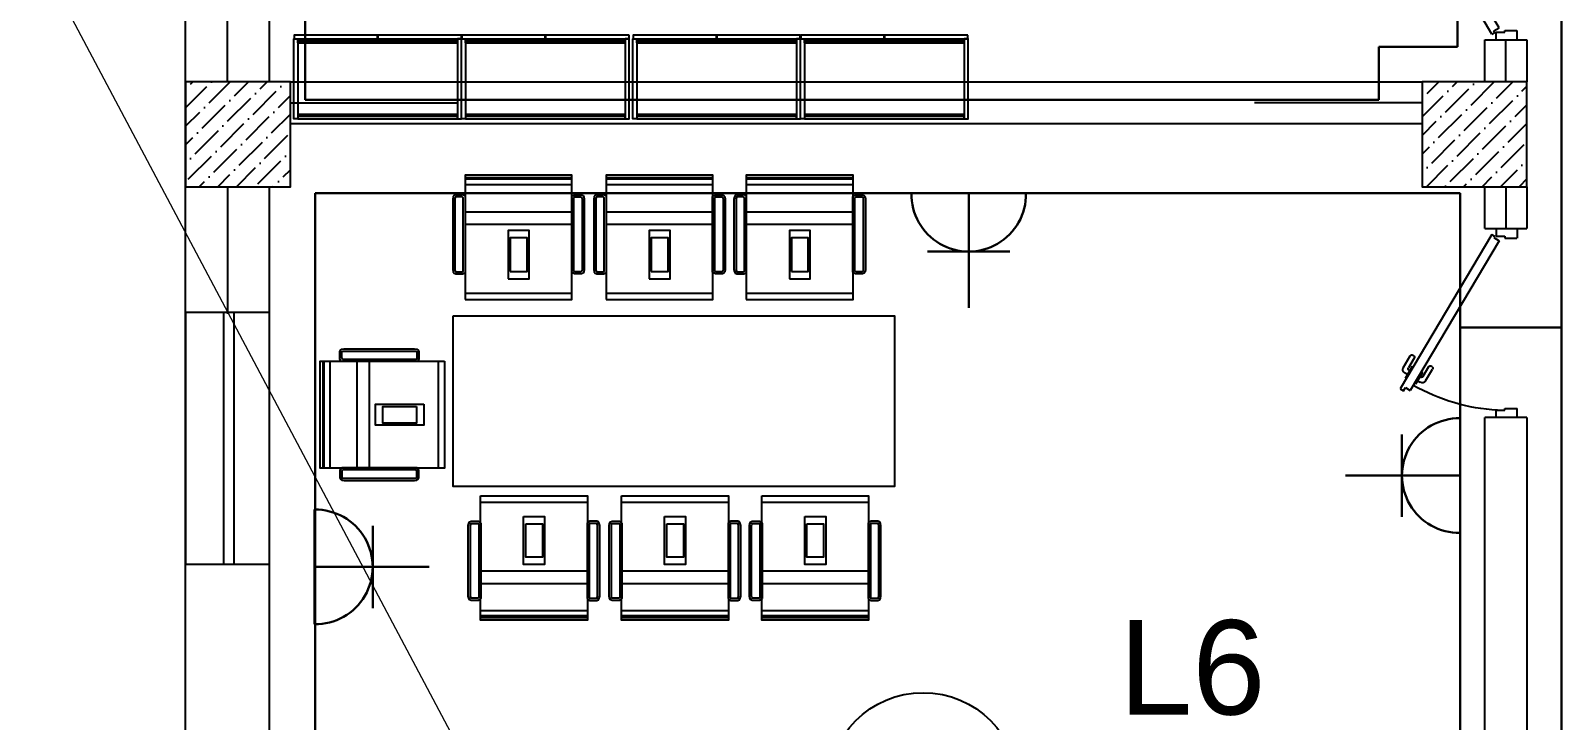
# Model space of a CAD drawing. Header units: millimetres. Extents: x 42452 to 2852333, y -419346 to 834876.
# Drawn here: x 2606287 to 2613591, y 449104 to 452392 of the extents above; entities that cross this region are included whole.
import ezdxf

# ---------------------------------------------------------------- set-up
doc = ezdxf.new("R2010")
doc.units = ezdxf.units.MM
doc.layers.add('0_Ном._пера__9', color=253, linetype='Continuous', lineweight=18, true_color=0xaaaaaa)
doc.layers.add('V_PARETI', color=250, linetype='Continuous', lineweight=9, true_color=0x393939)
for name, color, linetype, lineweight in [('memar', 7, 'Continuous', 25), ('ДВЕРИ', 7, 'Continuous', 5), ('надписи', 5, 'Continuous', 30), ('Розетки10А', 94, 'Continuous', 30), ('Соедин_роз', 94, 'Continuous', 30)]:
    doc.layers.add(name, color=color, linetype=linetype, lineweight=lineweight)
doc.styles.add('Arial', font='arial.ttf', dxfattribs={"height": 200})

# ---------------------------------------------------------------- blocks, each defined once
blk = doc.blocks.new('qapi 700')
at = {"layer": 'ДВЕРИ', "color": 251, "lineweight": 25, "true_color": 0x636466}
for p, q in [((1281619.6, 90085.8), (1281659.2, 90085.8)), ((1281651.3, 89997.1), (1281651.3, 90033.9)), ((1281651.3, 90033.9), (1281659.2, 90033.9)), ((1281659.2, 90033.9), (1281659.2, 90085.8)), ((1282419.6, 90085.8), (1282379.9, 90085.8)), ((1282379.9, 90033.9), (1282379.9, 90085.2)), ((1282387.8, 90033.9), (1282379.9, 90033.9)), ((1282387.8, 89997.1), (1282387.8, 90033.9)), ((1281619.6, 89997.1), (1281651.3, 89997.1)), ((1282368.3, 90009.8), (1281734.7, 89633.4)), ((1282395.4, 89979.8), (1281741.3, 89591.2)), ((1282381.6, 89987.4), (1282368.3, 90009.8)), ((1282388.4, 89991.5), (1282381.6, 89987.4)), ((1282419.6, 89997.1), (1282387.8, 89997.1)), ((1282419.6, 89997.1), (1282387.8, 89997.1)), ((1282395.4, 89979.8), (1282388.4, 89991.5)), ((1281775.1, 89697.9), (1281825.6, 89727.9)), ((1281835.3, 89711.6), (1281794.3, 89687.2)), ((1281836.4, 89725.1), (1281838, 89722.4)), ((1281811.6, 89685.5), (1281761.9, 89655.9)), ((1281761.9, 89655.9), (1281764.7, 89651.2)), ((1281776.4, 89664.6), (1281769.5, 89676.2)), ((1281787.4, 89612.9), (1281837.2, 89642.5)), ((1281791.5, 89676.3), (1281792.8, 89674.3)), ((1281814.4, 89680.8), (1281811.6, 89685.5)), ((1281871.8, 89650.1), (1281830.8, 89625.8)), ((1281837.2, 89642.5), (1281834.8, 89646.5)), ((1281884.3, 89644.7), (1281882.7, 89647.4)), ((1281733.2, 89604.8), (1281746.9, 89612.9)), ((1281741.3, 89591.2), (1281733.2, 89604.8)), ((1281746.9, 89612.9), (1281734.7, 89633.4)), ((1281785, 89616.9), (1281787.4, 89612.9)), ((1281802, 89621.6), (1281809.2, 89609.3)), ((1281819.9, 89628.6), (1281818.3, 89631.3)), ((1281831, 89603.8), (1281881.5, 89633.8))]:
    blk.add_line(p, q, dxfattribs=at)
for centre, radius, start, end in [((1282471.1, 90051.9), 821.4, 183.40765, 209.57059), ((1281829.6, 89721.1), 7.94, 30.71329, 120.71329), ((1281831.2, 89718.4), 7.94, 300.71329, 30.71329), ((1281783.2, 89684.3), 15.9, 120.71329, 210.71329), ((1281798.4, 89680.4), 7.94, 120.71329, 210.71329), ((1281875.8, 89643.3), 7.94, 30.71329, 120.71329), ((1281877.4, 89640.6), 7.94, 300.71329, 30.71329), ((1281822.9, 89617.4), 15.9, 210.71329, 300.71329), ((1281826.8, 89632.6), 7.94, 210.71329, 300.71329)]:
    blk.add_arc(centre, radius, start, end, dxfattribs=at)
blk = doc.blocks.new('розетки10А')
at = {"layer": 'Розетки10А'}
for p, q in [((0, 0), (0, 649.9)), ((-233.2, 330.4), (233.2, 330.4)), ((-325, 0), (325, 0))]:
    blk.add_line(p, q, dxfattribs=at)
blk.add_arc((0, 5.3), 325, 359.06035, 180.93965, dxfattribs=at)

msp = doc.modelspace()

# ---------------------------------------------------------------- hatches: boundary and pattern name
at = {"layer": 'memar', "lineweight": 25}
h = msp.add_hatch(dxfattribs=at)
h.set_pattern_fill('ANSI36', color=256, scale=500)
h.set_pattern_definition([(45, (920787.99, 2908548.065), (33.1456304, 121.533978), [156.25, -31.25, 0, -31.25])])
h.paths.add_polyline_path([(2607026.14, 452147.9843), (2607026.14, 451647.9843), (2607526.14, 451647.9843), (2607526.14, 452147.9843)])
h = msp.add_hatch(dxfattribs=at)
h.set_pattern_fill('ANSI36', color=256, scale=500)
h.set_pattern_definition([(45, (914887.99, 2908548.065), (33.1456304, 121.533978), [156.25, -31.25, 0, -31.25])])
h.paths.add_polyline_path([(2612926.13986, 452147.9843), (2612926.13986, 451647.9843), (2613426.13986, 451647.9843), (2613426.13986, 452147.9843)])

# ---------------------------------------------------------------- linework, layer by layer
at = {"layer": '0_Ном._пера__9', "linetype": 'Continuous', "lineweight": 25}
for p, q in [((2608359.85051, 451691.15909, 399.18428), (2608869.85051, 451691.15909, 399.18428)), ((2608869.85051, 451683.57511, 399.18428), (2608359.85051, 451683.57511, 399.18428)), ((2609032.51326, 451691.15909, 399.18428), (2609542.51326, 451691.15909, 399.18428)), ((2609542.51326, 451683.57511, 399.18428), (2609032.51326, 451683.57511, 399.18428)), ((2609701.313, 451691.15909, 399.18428), (2610211.313, 451691.15909, 399.18428)), ((2610211.313, 451683.57511, 399.18428), (2609701.313, 451683.57511, 399.18428)), ((2608359.85051, 451657.7806, 399.18428), (2608869.85051, 451657.7806, 399.18428)), ((2609032.51326, 451657.7806, 399.18428), (2609542.51326, 451657.7806, 399.18428)), ((2609701.313, 451657.7806, 399.18428), (2610211.313, 451657.7806, 399.18428)), ((2608359.85051, 451528.81127, 399.18428), (2608869.85051, 451528.81127, 399.18428)), ((2608359.85051, 451468.84782, 399.18428), (2608869.85051, 451468.84782, 399.18428)), ((2609032.51326, 451528.81127, 399.18428), (2609542.51326, 451528.81127, 399.18428)), ((2609032.51326, 451468.84782, 399.18428), (2609542.51326, 451468.84782, 399.18428)), ((2609701.313, 451528.81127, 399.18428), (2610211.313, 451528.81127, 399.18428)), ((2609701.313, 451468.84782, 399.18428), (2610211.313, 451468.84782, 399.18428)), ((2608359.85051, 451140.73763, 399.18428), (2608869.85051, 451140.73763, 399.18428)), ((2609032.51326, 451140.73763, 399.18428), (2609542.51326, 451140.73763, 399.18428)), ((2609701.313, 451140.73763, 399.18428), (2610211.313, 451140.73763, 399.18428)), ((2607680.47341, 450816.1849, 399.18428), (2607680.47341, 450306.1849, 399.18428)), ((2607688.05739, 450306.1849, 399.18428), (2607688.05739, 450816.1849, 399.18428)), ((2607713.85189, 450816.1849, 399.18428), (2607713.85189, 450306.1849, 399.18428)), ((2607842.82122, 450816.1849, 399.18428), (2607842.82122, 450306.1849, 399.18428)), ((2607902.78467, 450816.1849, 399.18428), (2607902.78467, 450306.1849, 399.18428)), ((2608230.89486, 450816.1849, 399.18428), (2608230.89486, 450306.1849, 399.18428)), ((2608433.63271, 450144.30687, 399.18428), (2608943.63271, 450144.30687, 399.18428)), ((2609106.29547, 450144.30687, 399.18428), (2609616.29547, 450144.30687, 399.18428)), ((2609775.09521, 450144.30687, 399.18428), (2610285.09521, 450144.30687, 399.18428)), ((2608433.63271, 449816.19668, 399.18428), (2608943.63271, 449816.19668, 399.18428)), ((2609106.29547, 449816.19668, 399.18428), (2609616.29547, 449816.19668, 399.18428)), ((2609775.09521, 449816.19668, 399.18428), (2610285.09521, 449816.19668, 399.18428)), ((2608433.63271, 449756.23323, 399.18428), (2608943.63271, 449756.23323, 399.18428)), ((2609106.29547, 449756.23323, 399.18428), (2609616.29547, 449756.23323, 399.18428)), ((2609775.09521, 449756.23323, 399.18428), (2610285.09521, 449756.23323, 399.18428)), ((2608433.63271, 449627.2639, 399.18428), (2608943.63271, 449627.2639, 399.18428)), ((2608943.63271, 449601.4694, 399.18428), (2608433.63271, 449601.4694, 399.18428)), ((2608433.63271, 449593.88541, 399.18428), (2608943.63271, 449593.88541, 399.18428)), ((2609106.29547, 449627.2639, 399.18428), (2609616.29547, 449627.2639, 399.18428)), ((2609616.29547, 449601.4694, 399.18428), (2609106.29547, 449601.4694, 399.18428)), ((2609106.29547, 449593.88541, 399.18428), (2609616.29547, 449593.88541, 399.18428)), ((2609775.09521, 449627.2639, 399.18428), (2610285.09521, 449627.2639, 399.18428)), ((2610285.09521, 449601.4694, 399.18428), (2609775.09521, 449601.4694, 399.18428)), ((2609775.09521, 449593.88541, 399.18428), (2610285.09521, 449593.88541, 399.18428))]:
    msp.add_line(p, q, dxfattribs=at)
at = {"layer": '0_Ном._пера__9', "linetype": 'Continuous', "lineweight": 25, "flags": 128}
for points, elevation in [([(2607562.16791, 451972.0744), (2607543.16791, 451972.0744), (2607543.16791, 452352.0744), (2607562.16791, 452352.0744)], 399.18428), ([(2607942.17045, 452371.0744), (2607544.17045, 452371.0744), (2607544.17045, 452352.0744), (2607942.17045, 452352.0744)], 399.18428), ([(2608324.16791, 452334.0744), (2607562.16791, 452334.0744), (2607562.16791, 452352.0744), (2608324.16791, 452352.0744)], 399.18428), ([(2607562.16791, 452334.0744), (2608324.16791, 452334.0744), (2608324.16791, 452342.0744), (2607562.16791, 452342.0744)], 399.18428), ([(2608342.16537, 452371.0744), (2607944.16791, 452371.0744), (2607944.16791, 452352.0744), (2608342.16537, 452352.0744)], 399.18428), ([(2608324.16791, 451972.0744), (2608343.16791, 451972.0744), (2608343.16791, 452352.0744), (2608324.16791, 452352.0744)], 399.18428), ([(2608362.16791, 451972.0744), (2608343.16791, 451972.0744), (2608343.16791, 452352.0744), (2608362.16791, 452352.0744)], 399.18428), ([(2608742.17045, 452371.0744), (2608344.17045, 452371.0744), (2608344.17045, 452352.0744), (2608742.17045, 452352.0744)], 399.18428), ([(2609124.16791, 452334.0744), (2608362.16791, 452334.0744), (2608362.16791, 452352.0744), (2609124.16791, 452352.0744)], 399.18428), ([(2608362.16791, 452334.0744), (2609124.16791, 452334.0744), (2609124.16791, 452342.0744), (2608362.16791, 452342.0744)], 399.18428), ([(2609142.16537, 452371.0744), (2608744.16791, 452371.0744), (2608744.16791, 452352.0744), (2609142.16537, 452352.0744)], 399.18428), ([(2609124.16791, 451972.0744), (2609143.16791, 451972.0744), (2609143.16791, 452352.0744), (2609124.16791, 452352.0744)], 399.18428), ([(2609179.37226, 451972.0744), (2609160.37226, 451972.0744), (2609160.37226, 452352.0744), (2609179.37226, 452352.0744)], 798.36856), ([(2609559.3748, 452371.0744), (2609161.3748, 452371.0744), (2609161.3748, 452352.0744), (2609559.3748, 452352.0744)], 798.36856), ([(2609941.37226, 452334.0744), (2609179.37226, 452334.0744), (2609179.37226, 452352.0744), (2609941.37226, 452352.0744)], 798.36856), ([(2609179.37226, 452334.0744), (2609941.37226, 452334.0744), (2609941.37226, 452342.0744), (2609179.37226, 452342.0744)], 798.36856), ([(2609959.36972, 452371.0744), (2609561.37226, 452371.0744), (2609561.37226, 452352.0744), (2609959.36972, 452352.0744)], 798.36856), ([(2609941.37226, 451972.0744), (2609960.37226, 451972.0744), (2609960.37226, 452352.0744), (2609941.37226, 452352.0744)], 798.36856), ([(2609979.37226, 451972.0744), (2609960.37226, 451972.0744), (2609960.37226, 452352.0744), (2609979.37226, 452352.0744)], 798.36856), ([(2610359.3748, 452371.0744), (2609961.3748, 452371.0744), (2609961.3748, 452352.0744), (2610359.3748, 452352.0744)], 798.36856), ([(2610741.37226, 452334.0744), (2609979.37226, 452334.0744), (2609979.37226, 452352.0744), (2610741.37226, 452352.0744)], 798.36856), ([(2609979.37226, 452334.0744), (2610741.37226, 452334.0744), (2610741.37226, 452342.0744), (2609979.37226, 452342.0744)], 798.36856), ([(2610759.36972, 452371.0744), (2610361.37226, 452371.0744), (2610361.37226, 452352.0744), (2610759.36972, 452352.0744)], 798.36856), ([(2610741.37226, 451972.0744), (2610760.37226, 451972.0744), (2610760.37226, 452352.0744), (2610741.37226, 452352.0744)], 798.36856), ([(2607562.16791, 451984.0744), (2608324.16791, 451984.0744), (2608324.16791, 451992.0744), (2607562.16791, 451992.0744)], 399.18428), ([(2607562.16791, 451972.0744), (2608324.16791, 451972.0744), (2608324.16791, 451984.0744), (2607562.16791, 451984.0744)], 399.18428), ([(2608362.16791, 451984.0744), (2609124.16791, 451984.0744), (2609124.16791, 451992.0744), (2608362.16791, 451992.0744)], 399.18428), ([(2608362.16791, 451972.0744), (2609124.16791, 451972.0744), (2609124.16791, 451984.0744), (2608362.16791, 451984.0744)], 399.18428), ([(2609179.37226, 451984.0744), (2609941.37226, 451984.0744), (2609941.37226, 451992.0744), (2609179.37226, 451992.0744)], 798.36856), ([(2609179.37226, 451972.0744), (2609941.37226, 451972.0744), (2609941.37226, 451984.0744), (2609179.37226, 451984.0744)], 798.36856), ([(2609979.37226, 451984.0744), (2610741.37226, 451984.0744), (2610741.37226, 451992.0744), (2609979.37226, 451992.0744)], 798.36856), ([(2609979.37226, 451972.0744), (2610741.37226, 451972.0744), (2610741.37226, 451984.0744), (2609979.37226, 451984.0744)], 798.36856), ([(2608359.85051, 451110.73763), (2608869.85051, 451110.73763), (2608869.85051, 451703.26603), (2608359.85051, 451703.26603)], 399.18428), ([(2609032.51326, 451110.73763), (2609542.51326, 451110.73763), (2609542.51326, 451703.26603), (2609032.51326, 451703.26603)], 399.18428), ([(2609701.313, 451110.73763), (2610211.313, 451110.73763), (2610211.313, 451703.26603), (2609701.313, 451703.26603)], 399.18428), ([(2608361.36057, 451600.67546), (2608356.39001, 451605.63997), (2608347.90473, 451609.1625), (2608314.99176, 451609.17104), (2608307.25712, 451606.32856), (2608303.16458, 451599.2055), (2608301.36057, 451588.69007), (2608301.36057, 451252.66084), (2608303.16458, 451242.15914), (2608307.25712, 451235.02236), (2608314.99176, 451232.18675), (2608347.90473, 451232.20051), (2608356.39001, 451235.71095), (2608361.36057, 451240.67546)], 399.18428), ([(2608868.34044, 451600.67546), (2608873.311, 451605.63997), (2608881.79628, 451609.1625), (2608914.70925, 451609.17104), (2608922.44389, 451606.32856), (2608926.53643, 451599.2055), (2608928.34044, 451588.69007), (2608928.34044, 451252.66084), (2608926.53643, 451242.15914), (2608922.44389, 451235.02236), (2608914.70925, 451232.18675), (2608881.79628, 451232.20051), (2608873.311, 451235.71095), (2608868.34044, 451240.67546)], 399.18428), ([(2609034.02333, 451600.67546), (2609029.05277, 451605.63997), (2609020.56749, 451609.1625), (2608987.65452, 451609.17104), (2608979.91988, 451606.32856), (2608975.82734, 451599.2055), (2608974.02333, 451588.69007), (2608974.02333, 451252.66084), (2608975.82734, 451242.15914), (2608979.91988, 451235.02236), (2608987.65452, 451232.18675), (2609020.56749, 451232.20051), (2609029.05277, 451235.71095), (2609034.02333, 451240.67546)], 399.18428), ([(2609541.00319, 451600.67546), (2609545.97376, 451605.63997), (2609554.45904, 451609.1625), (2609587.37201, 451609.17104), (2609595.10665, 451606.32856), (2609599.19919, 451599.2055), (2609601.00319, 451588.69007), (2609601.00319, 451252.66084), (2609599.19919, 451242.15914), (2609595.10665, 451235.02236), (2609587.37201, 451232.18675), (2609554.45904, 451232.20051), (2609545.97376, 451235.71095), (2609541.00319, 451240.67546)], 399.18428), ([(2609702.82307, 451600.67546), (2609697.8525, 451605.63997), (2609689.36722, 451609.1625), (2609656.45425, 451609.17104), (2609648.71961, 451606.32856), (2609644.62707, 451599.2055), (2609642.82307, 451588.69007), (2609642.82307, 451252.66084), (2609644.62707, 451242.15914), (2609648.71961, 451235.02236), (2609656.45425, 451232.18675), (2609689.36722, 451232.20051), (2609697.8525, 451235.71095), (2609702.82307, 451240.67546)], 399.18428), ([(2610209.80293, 451600.67546), (2610214.77349, 451605.63997), (2610223.25877, 451609.1625), (2610256.17174, 451609.17104), (2610263.90638, 451606.32856), (2610267.99893, 451599.2055), (2610269.80293, 451588.69007), (2610269.80293, 451252.66084), (2610267.99893, 451242.15914), (2610263.90638, 451235.02236), (2610256.17174, 451232.18675), (2610223.25877, 451232.20051), (2610214.77349, 451235.71095), (2610209.80293, 451240.67546)], 399.18428), ([(2608351.36057, 451596.52975), (2608350.7255, 451597.16405), (2608345.91028, 451599.16301), (2608316.76983, 451599.17058), (2608314.11751, 451598.19585), (2608312.72024, 451595.76391), (2608311.36057, 451587.8385), (2608311.36057, 451253.51351), (2608312.7204, 451245.59748), (2608314.11972, 451243.15729), (2608316.76502, 451242.18749), (2608345.91584, 451242.19968), (2608350.72997, 451244.19133), (2608351.36057, 451244.82116)], 399.18428), ([(2608878.34044, 451596.52975), (2608878.97551, 451597.16405), (2608883.79073, 451599.16301), (2608912.93118, 451599.17058), (2608915.5835, 451598.19585), (2608916.98077, 451595.76391), (2608918.34044, 451587.8385), (2608918.34044, 451253.51351), (2608916.98061, 451245.59748), (2608915.58129, 451243.15729), (2608912.93599, 451242.18749), (2608883.78517, 451242.19968), (2608878.97104, 451244.19133), (2608878.34044, 451244.82116)], 399.18428), ([(2609024.02333, 451596.52975), (2609023.38826, 451597.16405), (2609018.57303, 451599.16301), (2608989.43259, 451599.17058), (2608986.78026, 451598.19585), (2608985.383, 451595.76391), (2608984.02333, 451587.8385), (2608984.02333, 451253.51351), (2608985.38316, 451245.59748), (2608986.78248, 451243.15729), (2608989.42778, 451242.18749), (2609018.57859, 451242.19968), (2609023.39273, 451244.19133), (2609024.02333, 451244.82116)], 399.18428), ([(2609551.00319, 451596.52975), (2609551.63826, 451597.16405), (2609556.45349, 451599.16301), (2609585.59394, 451599.17058), (2609588.24626, 451598.19585), (2609589.64353, 451595.76391), (2609591.00319, 451587.8385), (2609591.00319, 451253.51351), (2609589.64336, 451245.59748), (2609588.24405, 451243.15729), (2609585.59875, 451242.18749), (2609556.44793, 451242.19968), (2609551.63379, 451244.19133), (2609551.00319, 451244.82116)], 399.18428), ([(2609692.82307, 451596.52975), (2609692.188, 451597.16405), (2609687.37277, 451599.16301), (2609658.23232, 451599.17058), (2609655.58, 451598.19585), (2609654.18273, 451595.76391), (2609652.82307, 451587.8385), (2609652.82307, 451253.51351), (2609654.1829, 451245.59748), (2609655.58221, 451243.15729), (2609658.22752, 451242.18749), (2609687.37833, 451242.19968), (2609692.19247, 451244.19133), (2609692.82307, 451244.82116)], 399.18428), ([(2610219.80293, 451596.52975), (2610220.438, 451597.16405), (2610225.25323, 451599.16301), (2610254.39367, 451599.17058), (2610257.046, 451598.19585), (2610258.44326, 451595.76391), (2610259.80293, 451587.8385), (2610259.80293, 451253.51351), (2610258.4431, 451245.59748), (2610257.04378, 451243.15729), (2610254.39848, 451242.18749), (2610225.24767, 451242.19968), (2610220.43353, 451244.19133), (2610219.80293, 451244.82116)], 399.18428), ([(2608565.45479, 451208.59337), (2608665.45479, 451208.59337), (2608665.45479, 451438.59337), (2608565.45479, 451438.59337)], 399.18428), ([(2608575.45479, 451243.59337), (2608655.45479, 451243.59337), (2608655.45479, 451403.59337), (2608575.45479, 451403.59337)], 399.18428), ([(2609238.11755, 451208.59337), (2609338.11755, 451208.59337), (2609338.11755, 451438.59337), (2609238.11755, 451438.59337)], 399.18428), ([(2609248.11755, 451243.59337), (2609328.11755, 451243.59337), (2609328.11755, 451403.59337), (2609248.11755, 451403.59337)], 399.18428), ([(2609906.91729, 451208.59337), (2610006.91729, 451208.59337), (2610006.91729, 451438.59337), (2609906.91729, 451438.59337)], 399.18428), ([(2609916.91729, 451243.59337), (2609996.91729, 451243.59337), (2609996.91729, 451403.59337), (2609916.91729, 451403.59337)], 399.18428), ([(2608260.89486, 450816.1849), (2608260.89486, 450306.1849), (2607668.36647, 450306.1849), (2607668.36647, 450816.1849)], 399.18428), ([(2607770.95704, 450814.67483), (2607765.99253, 450819.64539), (2607762.47, 450828.13067), (2607762.46145, 450861.04364), (2607765.30394, 450868.77828), (2607772.42699, 450872.87082), (2607782.94242, 450874.67483), (2608118.97165, 450874.67483), (2608129.47335, 450872.87082), (2608136.61014, 450868.77828), (2608139.44575, 450861.04364), (2608139.43198, 450828.13067), (2608135.92155, 450819.64539), (2608130.95704, 450814.67483)], 399.18428), ([(2607775.10274, 450824.67483), (2607774.46845, 450825.3099), (2607772.46948, 450830.12512), (2607772.46191, 450859.26557), (2607773.43664, 450861.91789), (2607775.86858, 450863.31516), (2607783.79399, 450864.67483), (2608118.11898, 450864.67483), (2608126.03501, 450863.315), (2608128.4752, 450861.91568), (2608129.44501, 450859.27038), (2608129.43281, 450830.11957), (2608127.44116, 450825.30543), (2608126.81133, 450824.67483)], 399.18428), ([(2608163.03912, 450610.58061), (2608163.03912, 450510.58061), (2607933.03912, 450510.58061), (2607933.03912, 450610.58061)], 399.18428), ([(2608128.03912, 450600.58061), (2608128.03912, 450520.58061), (2607968.03912, 450520.58061), (2607968.03912, 450600.58061)], 399.18428), ([(2607770.95704, 450307.69496), (2607765.99253, 450302.7244), (2607762.47, 450294.23912), (2607762.46145, 450261.32615), (2607765.30394, 450253.59151), (2607772.42699, 450249.49897), (2607782.94242, 450247.69496), (2608118.97165, 450247.69496), (2608129.47335, 450249.49897), (2608136.61014, 450253.59151), (2608139.44575, 450261.32615), (2608139.43198, 450294.23912), (2608135.92155, 450302.7244), (2608130.95704, 450307.69496)], 399.18428), ([(2607775.10274, 450297.69496), (2607774.46845, 450297.05989), (2607772.46948, 450292.24467), (2607772.46191, 450263.10422), (2607773.43664, 450260.4519), (2607775.86858, 450259.05463), (2607783.79399, 450257.69496), (2608118.11898, 450257.69496), (2608126.03501, 450259.0548), (2608128.4752, 450260.45411), (2608129.44501, 450263.09941), (2608129.43281, 450292.25023), (2608127.44116, 450297.06437), (2608126.81133, 450297.69496)], 399.18428), ([(2608433.63271, 450174.30687), (2608943.63271, 450174.30687), (2608943.63271, 449581.77848), (2608433.63271, 449581.77848)], 399.18428), ([(2609106.29547, 450174.30687), (2609616.29547, 450174.30687), (2609616.29547, 449581.77848), (2609106.29547, 449581.77848)], 399.18428), ([(2609775.09521, 450174.30687), (2610285.09521, 450174.30687), (2610285.09521, 449581.77848), (2609775.09521, 449581.77848)], 399.18428), ([(2608639.237, 450076.45113), (2608739.237, 450076.45113), (2608739.237, 449846.45113), (2608639.237, 449846.45113)], 399.18428), ([(2609311.89976, 450076.45113), (2609411.89976, 450076.45113), (2609411.89976, 449846.45113), (2609311.89976, 449846.45113)], 399.18428), ([(2609980.6995, 450076.45113), (2610080.6995, 450076.45113), (2610080.6995, 449846.45113), (2609980.6995, 449846.45113)], 399.18428), ([(2608435.14278, 449684.36905), (2608430.17222, 449679.40454), (2608421.68694, 449675.88201), (2608388.77397, 449675.87346), (2608381.03933, 449678.71594), (2608376.94679, 449685.839), (2608375.14278, 449696.35443), (2608375.14278, 450032.38366), (2608376.94679, 450042.88536), (2608381.03933, 450050.02215), (2608388.77397, 450052.85776), (2608421.68694, 450052.84399), (2608430.17222, 450049.33355), (2608435.14278, 450044.36905)], 399.18428), ([(2608425.14278, 449688.51475), (2608424.50771, 449687.88045), (2608419.69249, 449685.88149), (2608390.55204, 449685.87392), (2608387.89972, 449686.84865), (2608386.50245, 449689.28059), (2608385.14278, 449697.206), (2608385.14278, 450031.53099), (2608386.50261, 450039.44702), (2608387.90193, 450041.88721), (2608390.54723, 450042.85701), (2608419.69804, 450042.84482), (2608424.51218, 450040.85317), (2608425.14278, 450040.22334)], 399.18428), ([(2608649.237, 450041.45113), (2608729.237, 450041.45113), (2608729.237, 449881.45113), (2608649.237, 449881.45113)], 399.18428), ([(2608942.12265, 449684.36905), (2608947.09321, 449679.40454), (2608955.57849, 449675.88201), (2608988.49146, 449675.87346), (2608996.2261, 449678.71594), (2609000.31864, 449685.839), (2609002.12265, 449696.35443), (2609002.12265, 450032.38366), (2609000.31864, 450042.88536), (2608996.2261, 450050.02215), (2608988.49146, 450052.85776), (2608955.57849, 450052.84399), (2608947.09321, 450049.33355), (2608942.12265, 450044.36905)], 399.18428), ([(2608952.12265, 449688.51475), (2608952.75772, 449687.88045), (2608957.57294, 449685.88149), (2608986.71339, 449685.87392), (2608989.36571, 449686.84865), (2608990.76298, 449689.28059), (2608992.12265, 449697.206), (2608992.12265, 450031.53099), (2608990.76281, 450039.44702), (2608989.3635, 450041.88721), (2608986.7182, 450042.85701), (2608957.56738, 450042.84482), (2608952.75324, 450040.85317), (2608952.12265, 450040.22334)], 399.18428), ([(2609107.80554, 449684.36905), (2609102.83498, 449679.40454), (2609094.3497, 449675.88201), (2609061.43673, 449675.87346), (2609053.70209, 449678.71594), (2609049.60954, 449685.839), (2609047.80554, 449696.35443), (2609047.80554, 450032.38366), (2609049.60954, 450042.88536), (2609053.70209, 450050.02215), (2609061.43673, 450052.85776), (2609094.3497, 450052.84399), (2609102.83498, 450049.33355), (2609107.80554, 450044.36905)], 399.18428), ([(2609097.80554, 449688.51475), (2609097.17047, 449687.88045), (2609092.35524, 449685.88149), (2609063.2148, 449685.87392), (2609060.56247, 449686.84865), (2609059.16521, 449689.28059), (2609057.80554, 449697.206), (2609057.80554, 450031.53099), (2609059.16537, 450039.44702), (2609060.56469, 450041.88721), (2609063.20999, 450042.85701), (2609092.3608, 450042.84482), (2609097.17494, 450040.85317), (2609097.80554, 450040.22334)], 399.18428), ([(2609321.89976, 450041.45113), (2609401.89976, 450041.45113), (2609401.89976, 449881.45113), (2609321.89976, 449881.45113)], 399.18428), ([(2609614.7854, 449684.36905), (2609619.75597, 449679.40454), (2609628.24125, 449675.88201), (2609661.15422, 449675.87346), (2609668.88886, 449678.71594), (2609672.9814, 449685.839), (2609674.7854, 449696.35443), (2609674.7854, 450032.38366), (2609672.9814, 450042.88536), (2609668.88886, 450050.02215), (2609661.15422, 450052.85776), (2609628.24125, 450052.84399), (2609619.75597, 450049.33355), (2609614.7854, 450044.36905)], 399.18428), ([(2609624.7854, 449688.51475), (2609625.42047, 449687.88045), (2609630.2357, 449685.88149), (2609659.37615, 449685.87392), (2609662.02847, 449686.84865), (2609663.42574, 449689.28059), (2609664.7854, 449697.206), (2609664.7854, 450031.53099), (2609663.42557, 450039.44702), (2609662.02626, 450041.88721), (2609659.38095, 450042.85701), (2609630.23014, 450042.84482), (2609625.416, 450040.85317), (2609624.7854, 450040.22334)], 399.18428), ([(2609776.60528, 449684.36905), (2609771.63471, 449679.40454), (2609763.14943, 449675.88201), (2609730.23646, 449675.87346), (2609722.50182, 449678.71594), (2609718.40928, 449685.839), (2609716.60528, 449696.35443), (2609716.60528, 450032.38366), (2609718.40928, 450042.88536), (2609722.50182, 450050.02215), (2609730.23646, 450052.85776), (2609763.14943, 450052.84399), (2609771.63471, 450049.33355), (2609776.60528, 450044.36905)], 399.18428), ([(2609766.60528, 449688.51475), (2609765.97021, 449687.88045), (2609761.15498, 449685.88149), (2609732.01453, 449685.87392), (2609729.36221, 449686.84865), (2609727.96494, 449689.28059), (2609726.60528, 449697.206), (2609726.60528, 450031.53099), (2609727.96511, 450039.44702), (2609729.36442, 450041.88721), (2609732.00972, 450042.85701), (2609761.16054, 450042.84482), (2609765.97468, 450040.85317), (2609766.60528, 450040.22334)], 399.18428), ([(2609990.6995, 450041.45113), (2610070.6995, 450041.45113), (2610070.6995, 449881.45113), (2609990.6995, 449881.45113)], 399.18428), ([(2610283.58514, 449684.36905), (2610288.5557, 449679.40454), (2610297.04098, 449675.88201), (2610329.95395, 449675.87346), (2610337.68859, 449678.71594), (2610341.78113, 449685.839), (2610343.58514, 449696.35443), (2610343.58514, 450032.38366), (2610341.78113, 450042.88536), (2610337.68859, 450050.02215), (2610329.95395, 450052.85776), (2610297.04098, 450052.84399), (2610288.5557, 450049.33355), (2610283.58514, 450044.36905)], 399.18428), ([(2610293.58514, 449688.51475), (2610294.22021, 449687.88045), (2610299.03544, 449685.88149), (2610328.17588, 449685.87392), (2610330.82821, 449686.84865), (2610332.22547, 449689.28059), (2610333.58514, 449697.206), (2610333.58514, 450031.53099), (2610332.22531, 450039.44702), (2610330.82599, 450041.88721), (2610328.18069, 450042.85701), (2610299.02988, 450042.84482), (2610294.21574, 450040.85317), (2610293.58514, 450040.22334)], 399.18428)]:
    msp.add_lwpolyline(points, close=True, dxfattribs=dict(at, elevation=elevation))
at = {"layer": '0_Ном._пера__9', "linetype": 'Continuous', "lineweight": 25, "elevation": 399.18428}
msp.add_lwpolyline([(2608302.44007, 451032.46686), (2610409.10096, 451032.46686), (2610409.10096, 450219.01038), (2608302.44007, 450219.01038)], close=True, dxfattribs=at)
at = {"layer": 'memar', "color": 0, "lineweight": 25}
for points in [[(2607026.05727, 432947.9843), (2607026.33479, 458047.9843)], [(2607426.2534, 452147.9843), (2607426.33479, 458047.97878)], [(2613426.13986, 452347.9843), (2613426.13986, 452147.9843), (2613226.13986, 452147.9843), (2613226.13986, 452347.9843)], [(2613226.13986, 452347.9843), (2613426.13986, 452347.9843)], [(2607426.16511, 445747.9843), (2607426.2465, 451647.9843)], [(2613226.13986, 451447.9843), (2613226.13986, 451647.9843), (2613426.13986, 451647.9843), (2613426.13986, 451447.9843)], [(2613226.13986, 451447.9843), (2613426.13986, 451447.9843)], [(2613426.13986, 450547.9843), (2613426.13986, 445747.9843), (2613226.13986, 445747.9843), (2613226.13986, 450547.9843)], [(2613426.13986, 450547.9843), (2613226.13986, 450547.9843)]]:
    msp.add_lwpolyline(points, dxfattribs=at)
at = {"layer": 'memar', "lineweight": 25}
for points in [[(2607226.14, 452147.9843), (2607226.14, 453447.48755)], [(2613326.13986, 452147.9843), (2613326.13986, 452347.9843)], [(2607526.14, 452047.9843), (2608326.14, 452047.9843)], [(2612926.13986, 452047.9843), (2612126.13986, 452047.9843)], [(2607226.14, 451647.9843), (2607226.14, 451042.51589)], [(2613326.13986, 451647.9843), (2613326.13986, 451447.9843)]]:
    msp.add_lwpolyline(points, dxfattribs=at)
at = {"layer": 'memar', "color": 3, "lineweight": 25}
for points in [[(2607526.14, 452147.9843), (2607026.14, 452147.9843), (2607026.14, 451647.9843), (2607526.14, 451647.9843)], [(2613426.13986, 452147.9843), (2612926.13986, 452147.9843), (2612926.13986, 451647.9843), (2613426.13986, 451647.9843)]]:
    msp.add_lwpolyline(points, close=True, dxfattribs=at)
at = {"layer": 'memar', "color": 0, "lineweight": 25}
for points in [[(2612926.13986, 451947.9843), (2607526.14, 451947.9843), (2607526.14, 452147.9843), (2612926.13986, 452147.9843)], [(2607426.23822, 449847.90816), (2607426.23822, 451047.90816), (2607026.23822, 451047.90816), (2607026.23822, 449847.90816)]]:
    msp.add_lwpolyline(points, close=True, dxfattribs=at)
at = {"layer": 'memar', "color": 146, "lineweight": 25, "true_color": 0x105689}
msp.add_lwpolyline([(2607257.37562, 451047.90816), (2607207.37562, 451047.90816), (2607207.37562, 449847.90816), (2607257.37562, 449847.90816)], close=True, dxfattribs=at)
at = {"layer": 'memar', "color": 0, "lineweight": 25}
msp.add_circle((2610545.31377, 448781.03985), 454.87332, dxfattribs=at)
at = {"layer": 'V_PARETI', "color": 7}
msp.add_line((2609122.15949, 447484.2802, 399.18428), (2606286.72659, 452823.32837), dxfattribs=at)
at = {"layer": 'Соедин_роз', "lineweight": 30}
for p, q in [((2613590.72608, 441807.72711), (2613590.72608, 461004.9176)), ((2607596.28626, 452062.81706), (2607596.28626, 457751.42061)), ((2613095.08434, 452314.47468), (2613095.08434, 457704.93577)), ((2613095.08434, 452314.47468), (2612720.40267, 452314.47468)), ((2612720.40267, 452314.47468), (2612720.40267, 452062.81706)), ((2612720.40267, 452062.81706), (2607596.28626, 452062.81706)), ((2607644.72835, 445847.28713), (2607644.72835, 451616.48026)), ((2607644.72835, 451616.48026), (2613107.76697, 451616.48026)), ((2613107.76697, 451616.48026), (2613107.76697, 448580.39129)), ((2613590.72608, 450976.69886), (2613107.76697, 450976.69886))]:
    msp.add_line(p, q, dxfattribs=at)

# ---------------------------------------------------------------- block references
at = {"layer": 'memar', "color": 0, "lineweight": 25, "yscale": 1.126929626026874, "zscale": 1.126929626026874, "rotation": 270}
for p, xscale in [((2511858.75716, 1897544.62823), 1.126929626026874), ((2511858.75716, -993748.65964), -1.126929626026874)]:
    msp.add_blockref('qapi 700', p, dxfattribs=dict(at, xscale=xscale))
at = {"layer": 'Розетки10А', "xscale": 0.8409392615834386, "yscale": 0.8409392615834386, "zscale": 0.8409392615834386}
for p, rotation in [((2610762.74634, 451616.48026), 180), ((2613107.76697, 450270.81543), 90.00000000000001), ((2607641.27991, 449835.37421), 270)]:
    msp.add_blockref('розетки10А', p, dxfattribs=dict(at, rotation=rotation))

# ---------------------------------------------------------------- texts
at = {"layer": 'надписи', "color": 94, "insert": (2611479.87594, 449581.6689), "char_height": 450, "width": 541.4951903, "attachment_point": 1, "style": 'Arial'}
msp.add_mtext('{\\fArial|b0|i0|c238|p34;L}6', dxfattribs=at)

doc.saveas('drawing.dxf')
